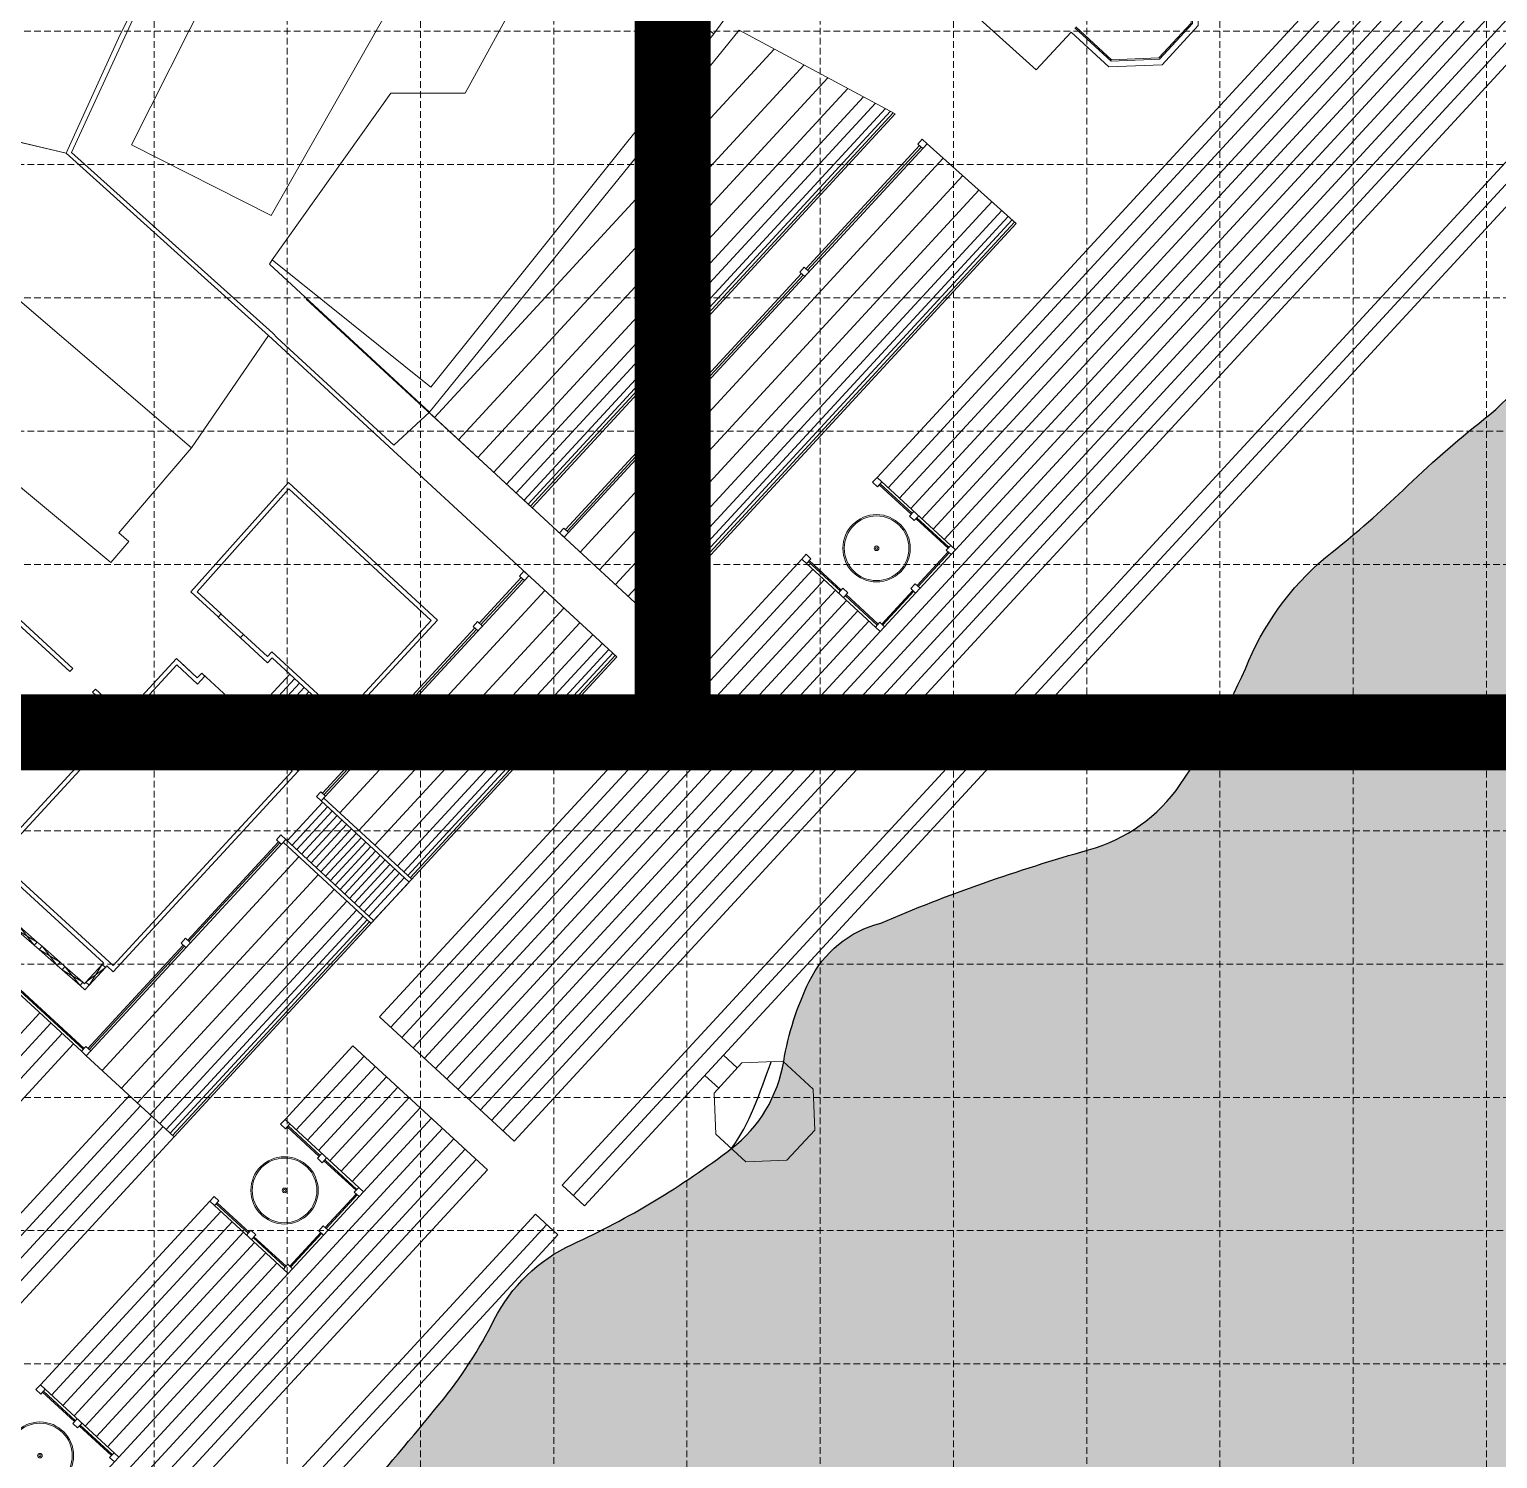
# Model space of a CAD drawing. Header units: millimetres. Extents: x 4203764 to 12476749, y 34048 to 3000914.
# Drawn here: x 12002883 to 12057984, y 2182917 to 2236544 of the extents above; entities that cross this region are included whole.
import ezdxf

# ---------------------------------------------------------------- set-up
doc = ezdxf.new("R2010")
doc.units = ezdxf.units.MM
doc.header["$MEASUREMENT"] = 0
doc.linetypes.add('DASHED', pattern=[0.75, 0.5, -0.25])
for name, color, linetype, lineweight in [('2', 240, 'Continuous', 25), ('4', 1, 'Continuous', 35), ('building property', 253, 'Continuous', 15), ('open space', 94, 'Continuous', 5), ('outer profile and ghats', 1, 'Continuous', 9), ('streets', 254, 'Continuous', 9), ('wall', 22, 'Continuous', 9)]:
    doc.layers.add(name, color=color, linetype=linetype, lineweight=lineweight)
doc.layers.add('water', color=5, linetype='Continuous')

# ---------------------------------------------------------------- blocks, each defined once
blk = doc.blocks.new('GRID')
at = {"layer": 'building property', "color": 253, "linetype": 'DASHED', "lineweight": 15, "ltscale": 500}
for p, q in [((12831403, 2126471), (12831403, 2336721)), ((12841403, 2126471), (12841403, 2336721)), ((12851403, 2126471), (12851403, 2336721)), ((12861403, 2126471), (12861403, 2336721)), ((12871403, 2126471), (12871403, 2336721)), ((12826403, 2121471), (12826403, 2331721)), ((12836403, 2121471), (12836403, 2331721)), ((12846403, 2121471), (12846403, 2331721)), ((12856403, 2121471), (12856403, 2331721)), ((12866403, 2121471), (12866403, 2331721)), ((12876403, 2121471), (12876403, 2331721)), ((13056903, 2236471), (12611403, 2236471)), ((13061903, 2231471), (12616403, 2231471)), ((13056903, 2226471), (12611403, 2226471)), ((13061903, 2221471), (12616403, 2221471)), ((13056903, 2216471), (12611403, 2216471)), ((13061903, 2211471), (12616403, 2211471)), ((13056903, 2206471), (12611403, 2206471)), ((13061903, 2201471), (12616403, 2201471)), ((13056903, 2196471), (12611403, 2196471)), ((13061903, 2191471), (12616403, 2191471)), ((13056903, 2186471), (12611403, 2186471))]:
    blk.add_line(p, q, dxfattribs=at)

msp = doc.modelspace()

# ---------------------------------------------------------------- hatches: boundary and pattern name
at = {"layer": 'building property', "lineweight": 35}
h = msp.add_hatch(color=254, dxfattribs=at)
h.dxf.hatch_style = 1
edge = h.paths.add_edge_path()
edge.add_arc((12422933.58498, 1804056.12126), 263896.55539, 140.0344583194, 166.4284169588)
edge.add_line((12166405.68001, 1865982.09254), (11809487.3317, 1865841.04787))
edge.add_arc((11795819.33628, 1886942.04403), 25140.92556, 302.932813921, 330.721959267)
edge.add_arc((11790950.95391, 1889671.59987), 30722.28937, 330.721959267, 347.691422622)
edge.add_arc((11840072.54802, 1878953.65679), 19554.99489, 143.08485549, 167.691422622, ccw=False)
edge.add_arc((11807220.50579, 1903633.24919), 21534.40715, 323.08485549, 338.771758814)
edge.add_arc((11955946.7924, 1845861.77199), 138018.25471, 152.3377396526, 158.771758814, ccw=False)
edge.add_arc((11791692.03616, 1931959.48148), 47433.73511, 332.337739653, 349.644038435)
edge.add_arc((11871872.39149, 1917307.32735), 34074.39333, 151.804865063, 169.644038435, ccw=False)
edge.add_arc((11962613.6436, 1868662.2146), 137032.25767, 145.8909863463, 151.8048650631, ccw=False)
edge.add_arc((11787542.99968, 1987234.12269), 74412.83626, 325.8909863463, 334.4095907286)
edge.add_arc((12096866.37172, 1839094.85316), 268553.91382, 152.1606562035, 154.4095907286, ccw=False)
edge.add_arc((11884893.48195, 1951041.5666), 28836.22018, 138.536633749, 152.160656203, ccw=False)
edge.add_arc((12145192.348, 1721045.11657), 376188.87482, 136.9969988859, 138.5366337492, ccw=False)
edge.add_arc((11830511.45426, 2014520.61475), 54103.97071, 316.996998886, 325.934038813)
edge.add_arc((12063451.02841, 1857010.40857), 227090.46426, 144.4115146112, 145.934038813, ccw=False)
edge.add_arc((11882971.44551, 1986166.24576), 5157.79401, 109.370345257, 144.411514611, ccw=False)
edge.add_arc((11872806.33967, 2015079.38397), 25490.19023, 289.370345258, 298.562881028)
edge.add_arc((11879590.48764, 2002617.1732), 11301.06196, 298.562881028, 329.882360352)
edge.add_arc((11815875.61762, 2039577.60358), 84960.12844, 329.8823603517, 334.7322078033)
edge.add_arc((11896640.94108, 2001455.54062), 4350.1686, 111.798392518, 154.732207803, ccw=False)
edge.add_arc((11887307.09226, 2024793.72639), 20785.29736, 291.798392517, 301.054303133)
edge.add_arc((11856516.08611, 2075928.72551), 80475.11387, 301.0543031333, 304.2727914648)
edge.add_arc((11900115.71454, 2011948.81654), 3051.88511, 304.272791465, 344.506463286)
edge.add_arc((11799904.2964, 2039727.72895), 107042.25149, 344.5064632856, 347.0246817926)
edge.add_arc((11914355.65123, 2013356.47758), 10407.97422, 136.572606451, 167.024681793, ccw=False)
edge.add_arc((11898455.85704, 2028406.57183), 11485.1478, 316.572606451, 345.740002448)
edge.add_arc((11851131.69288, 2040434.16903), 60313.82389, 345.7400024481, 354.5454942005)
edge.add_arc((11928707.56329, 2029145.01425), 18394.30865, 143.192449, 162.419221095, ccw=False)
edge.add_arc((11904217.35609, 2047471.06434), 12193.50526, 323.192449, 340.654715426)
edge.add_arc((11913568.70574, 2044187.96858), 2282.57908, 340.654715425, 435.667212506)
edge.add_arc((11918809.42755, 2046321.44877), 4676.31282, 123.908620662, 179.043637717, ccw=False)
edge.add_arc((11948963.81076, 2001461.5739), 58729.02043, 120.4236297496, 123.9086206621, ccw=False)
edge.add_arc((11916860.85688, 2056128.06657), 4666.76072, 300.42362975, 343.174736263)
edge.add_arc((12265773.02432, 1950617.37847), 359849.63931, 162.2838870341, 163.1747362629, ccw=False)
edge.add_arc((11934658.08587, 2056392.2457), 12250.12118, 139.855291782, 162.283887034, ccw=False)
edge.add_arc((11930589.41079, 2059823.81787), 6927.5462, 110.169564977, 139.855291782, ccw=False)
edge.add_arc((11925358.20077, 2074065.16989), 8244.19285, 290.169564977, 337.898758001)
edge.add_arc((11987011.44104, 2053190.64676), 56863.60963, 149.199047573, 161.787058054, ccw=False)
edge.add_arc((11075552.25721, 2596549.90314), 1004266.5074, 329.19904757266, 329.61497402102)
edge.add_arc((11980804.63447, 2065759.45851), 45123.96456, 141.790083481, 149.614974021, ccw=False)
edge.add_arc((11973785.75951, 2071284.73579), 36191.2553, 132.028681913, 141.790083481, ccw=False)
edge.add_arc((11938932.66945, 2109954.06772), 15866.93443, 312.028681913, 321.477011749)
edge.add_arc((12047130.20068, 2023818.96458), 122429.70961, 139.0851188938, 141.4770117494, ccw=False)
edge.add_arc((11931780.31903, 2123790.61727), 30213.42498, 319.085118894, 328.813375568)
edge.add_arc((11993537.04921, 2086409.11404), 41975.70514, 141.349766146, 148.813375568, ccw=False)
edge.add_arc((12005850.60992, 2080987.9041), 55086.72854, 137.407761634, 144.947545947, ccw=False)
edge.add_arc((11990556.79698, 2095047.46285), 34312.41974, 127.51434222, 137.407761634, ccw=False)
edge.add_arc((11957008.81119, 2138745.39622), 20778.20317, 307.51434222, 316.695567163)
edge.add_arc((11955918.27659, 2139773.22335), 22276.76725, 316.695567163, 326.268119667)
edge.add_arc((11965289.37029, 2133515.94454), 11008.62919, 326.268119667, 347.790222432)
edge.add_arc((11985827.96119, 2129071.6751), 10005.30064, 137.169886407, 167.790222432, ccw=False)
edge.add_arc((11987437.46688, 2127579.68442), 12199.96343, 116.852213686, 137.169886407, ccw=False)
edge.add_arc((11970422.17406, 2161188.10091), 25470.26153, 296.852213686, 308.896639212)
edge.add_arc((11976014.23722, 2154256.9492), 16564.53111, 308.896639212, 333.194272458)
edge.add_arc((11860930.93487, 2212404.1487), 145503.52168, 333.1942724584, 335.605593174)
edge.add_arc((11906483.0125, 2191746.1714), 95486.08669, 335.605593174, 339.9027603815)
edge.add_arc((12024664.71914, 2148504.26439), 30358.17542, 142.171141754, 159.902760382, ccw=False)
edge.add_arc((12026846.78869, 2146809.91674), 33120.82659, 125.296783989, 142.171141754, ccw=False)
edge.add_arc((11992941.37741, 2194701.94609), 25558.15934, 305.296783989, 317.920029965)
edge.add_arc((11860544.70547, 2314247.47305), 203939.8057, 317.9200299652, 320.6654060374)
edge.add_arc((12005072.05939, 2195807.41048), 17081.02358, 320.665406037, 333.296260938)
edge.add_arc((12025817.7741, 2185371.70662), 6141.56443, 114.657943249, 153.296260938, ccw=False)
edge.add_arc((12010209.31829, 2219372.64234), 31270.83355, 294.657943249, 307.460065737)
edge.add_arc((12026070.76591, 2198671.74297), 5191.86204, 307.460065737, 350.572480741)
edge.add_arc((12041977.16001, 2196030.60663), 10932.31157, 154.008990733, 170.572480741, ccw=False)
edge.add_arc((12035864.30031, 2199010.8602), 4131.6524, 104.44563073, 154.008990733, ccw=False)
edge.add_arc((12059610.48435, 2145011.53073), 63070.87253, 105.6165097511, 113.1314364048, ccw=False)
edge.add_arc((12040956.91098, 2211746.87486), 6222.4313, 285.616509751, 325.323685638)
edge.add_arc((12024043.2371, 2223448.11648), 26789.1865, 325.323685638, 336.723293621)
edge.add_arc((12058249.21068, 2208733.17976), 10447.59627, 128.323631121, 156.723293621, ccw=False)
edge.add_arc((12029392.06585, 2245241.69464), 36088.48077, 308.323631121, 313.946560167)
edge.add_arc((12083829.87625, 2188764.36944), 42353.62184, 128.486417849, 133.946560167, ccw=False)
edge.add_arc((12051132.59717, 2229890.49023), 10186.55203, 308.486417849, 334.232279081)
edge.add_arc((12102406.63357, 2205139.28006), 46748.93087, 146.973870858, 154.232279081, ccw=False)
edge.add_arc((12067661.65762, 2227725.46538), 5308.01968, 122.318435148, 146.973870858, ccw=False)
edge.add_arc((12091969.20285, 2189302.10819), 50774.61327, 117.129092282, 122.318435148, ccw=False)
edge.add_arc((12065354.21922, 2241247.29044), 7591.98088, 297.129092282, 335.593229583)
edge.add_arc((12283885.72211, 2142085.86596), 232385.11356, 154.5330055613, 155.5932295827, ccw=False)
edge.add_arc((12092048.28291, 2233452.01748), 19901.2866, 138.902522326, 154.533005561, ccw=False)
edge.add_arc((12083002.97433, 2241342.04187), 7898.36645, 117.1931828, 138.902522326, ccw=False)
edge.add_arc((12172609.68851, 2161469.99995), 127437.90807, 133.937445304, 137.0092429147, ccw=False)
edge.add_arc((12088584.73883, 2248670.70685), 6342.26219, 96.603262962, 133.937445304, ccw=False)
edge.add_arc((12086923.02238, 2263025.34251), 8108.23491, 276.603262962, 304.416870032)
edge.add_arc((12101573.55915, 2241642.28192), 17812.28799, 104.263259522, 124.416870032, ccw=False)
edge.add_arc((12093606.17799, 2268768.40567), 10492.14992, 289.943675335, 316.903281314)
edge.add_arc((12099774.36332, 2262996.98248), 2044.91157, 316.903281314, 394.563289367)
edge.add_arc((12108218.93736, 2262008.3021), 7093.86174, 116.748716103, 162.367614153, ccw=False)
edge.add_arc((12122374.01509, 2264454.79555), 17778.2768, 139.986905671, 167.366854597, ccw=False)
edge.add_arc((12104061.54487, 2279827.91574), 6131.54106, 319.986905671, 371.949700078)
edge.add_arc((12116330.47808, 2282424.50258), 6409.15212, 147.615739133, 191.949700078, ccw=False)
edge.add_arc((12103664.68187, 2290457.58157), 8589.27286, 327.615739133, 378.469295637)
edge.add_arc((12115880.52553, 2294537.66772), 4289.93284, 155.232099667, 198.469295637, ccw=False)
edge.add_arc((12121723.31077, 2291841.89317), 10724.63095, 131.361132325, 155.232099667, ccw=False)
edge.add_arc((12108153.53343, 2318305.31023), 19521.81951, 289.395397518, 302.872499288)
edge.add_arc((12133671.22285, 2297874.54878), 15457.67071, 131.816341562, 164.869386462, ccw=False)
edge.add_arc((12097802.53601, 2337968.47188), 38339.03332, 311.816341562, 318.184738103)
edge.add_arc((12134442.04632, 2308405.32127), 9003.48475, 96.870483696, 153.613769522, ccw=False)
edge.add_arc((12130772.19598, 2338862.87953), 21674.36812, 276.870483696, 287.728873927)
edge.add_arc((12135367.95772, 2324487.47067), 6582.2044, 287.728873927, 330.062718908)
edge.add_arc((12161033.2484, 2309707.04393), 23034.82045, 142.127965627, 150.062718908, ccw=False)
edge.add_arc((12134575.28819, 2337148.44982), 15664.24402, 301.887328287, 340.590968542)
edge.add_arc((12157396.83975, 2332029.36114), 8047.96466, 115.449626821, 180.614358041, ccw=False)
edge.add_arc((12145948.42862, 2356085.86119), 18593.75661, 295.449626821, 348.915670538)
edge.add_arc((12189745.46756, 2347732.38651), 25993.19856, 127.163760678, 169.406111844, ccw=False)
edge.add_arc((12158024.63805, 2389577.96852), 26516.45539, 307.163760678, 350.852280355)
edge.add_arc((12198736.93035, 2383022.13341), 14720.29663, 100.366814325, 170.852280355, ccw=False)
edge.add_arc((12188836.61367, 2437141.24056), 40296.91912, 280.366814325, 301.274677397)
edge.add_arc((12220773.67523, 2384561.66699), 21222.08167, 90.27518616, 121.274677397, ccw=False)
edge.add_arc((12220587.84901, 2423251.75267), 17468.45027, 270.27518616, 358.821778681)
edge.add_arc((12261882.91553, 2424966.98004), 23920.42798, 138.903468032, 184.975037426, ccw=False)
edge.add_arc((12244276.45652, 2481842.09135), 41153.64894, 269.415176958, 302.457215795)
edge.add_arc((12251494.42786, 2470493.45398), 27704.08834, 302.457215795, 336.713991655)
edge.add_arc((12280323.45495, 2458086.05834), 3681.51774, 106.538255431, 156.713991655, ccw=False)
edge.add_arc((12277078.09344, 2469015.41288), 7719.49808, 286.538255431, 332.261294948)
edge.add_arc((12265522.42494, 2532539.87056), 69590.71886, 285.3212740008, 320.0355113691)
edge.add_arc((13061631.32729, 1865365.57947), 969115.64922, 139.11600640113, 140.03551136914, ccw=False)
edge.add_line((12328944.66821, 2499680.48641), (12329073.93275, 2172572.15004))
edge.add_arc((12871405.34426, 1859096.21132), 626410.8269, 149.97142388808, 158.65638947594)
edge.add_arc((11908116.16923, 2235511.87646), 407811.00022, 320.0344583194, 338.6563894759, ccw=False)

# ---------------------------------------------------------------- linework, layer by layer
at = {"layer": '2'}
msp.add_lwpolyline([(12011910.90318, 2177573.70623, 0.0119795359), (12018283.50769, 2184980.63809, 0.0551683686), (12020331.25626, 2188131.58625, -0.170207133), (12023255.51287, 2190953.2504, 0.0559179699), (12029228.49963, 2194550.55999, 0.1903641628), (12031192.50459, 2197821.31703, -0.0723979532), (12032150.51156, 2200821.47467, -0.2196966649), (12034833.61337, 2203011.88957, -0.0328018102), (12042631.97296, 2205754.14438, 0.1750098657), (12046074.10972, 2208206.68724, 0.0497812343), (12048651.97441, 2212861.77806, -0.1245550889), (12051770.62852, 2216929.53511, 0.0245395804), (12054437.00739, 2219258.44334, -0.0238288739), (12057471.98492, 2221916.90853, 0.1128124653), (12060306.23745, 2225462.1535, -0.0316813737)], format="xyb", dxfattribs=at)
at = {"layer": '4', "lineweight": 30, "const_width": 2852.91097}
for points in [[(11908223.9766, 2210167.61517), (12027023.9766, 2210167.61517), (12027023.9766, 2378367.61517), (11908223.9766, 2378367.61517), (11908223.9766, 2210167.61517)], [(12027023.9766, 2210167.61517), (12145823.9766, 2210167.61517), (12145823.9766, 2378367.61517), (12027023.9766, 2378367.61517), (12027023.9766, 2210167.61517)]]:
    msp.add_lwpolyline(points, dxfattribs=at)
at = {"layer": 'building property'}
for p, q in [((12019390.52292, 2196385.59313), (12106375.82885, 2290703.1288)), ((12019811.11624, 2195997.69667), (12107184.31863, 2290735.82566)), ((12020231.70956, 2195609.80021), (12107992.80842, 2290768.52251)), ((12020652.30288, 2195221.90374), (12108801.2982, 2290801.21937)), ((12021072.8962, 2194834.00728), (12109609.78799, 2290833.91622)), ((12022875.439, 2193171.59386), (12106227.80695, 2283549.96125)), ((12023296.03232, 2192783.69739), (12106682.42001, 2283198.95215)), ((12023716.62564, 2192395.80093), (12107137.03308, 2282847.94304)), ((12034695.22163, 2219731.90881), (12059072.46095, 2246163.97241)), ((12035115.81495, 2219344.01234), (12059493.05427, 2245776.07594)), ((12035536.40827, 2218956.11588), (12059913.64759, 2245388.17948)), ((12035957.00159, 2218568.21941), (12060334.24091, 2245000.28302)), ((12036377.59491, 2218180.32295), (12060754.83423, 2244612.38655)), ((12036798.18823, 2217792.42648), (12061175.42755, 2244224.49009)), ((12037218.78155, 2217404.53002), (12061596.02087, 2243836.59362)), ((12037639.37487, 2217016.63356), (12062016.61419, 2243448.69716)), ((12032766.88693, 2242163.92499), (12040666.50456, 2235019.67262)), ((12017883.66044, 2222162.42551), (12029518.87743, 2236512.85283)), ((12029518.87743, 2236512.85283), (12035379.98158, 2233374.65675)), ((12018085.27212, 2221976.48709), (12030839.47004, 2235805.77129)), ((12018986.54352, 2221145.28038), (12031955.98927, 2235207.95624)), ((12019707.56064, 2220480.31501), (12032849.20466, 2234729.7042)), ((12020308.40824, 2219926.1772), (12033593.55081, 2234331.16083)), ((12020789.08632, 2219482.86696), (12034189.02773, 2234012.32614)), ((12021149.59488, 2219150.38427), (12034635.63542, 2233773.20012)), ((12021450.01868, 2218873.31537), (12035007.8085, 2233573.92844)), ((12021600.23058, 2218734.78092), (12035193.89504, 2233474.2926)), ((12021690.35772, 2218651.66025), (12035305.54696, 2233414.51109)), ((12021750.44248, 2218596.24647), (12035379.98158, 2233374.65675)), ((12022955.66896, 2217484.7141), (12036574.63604, 2232251.66122)), ((12022955.66896, 2217484.7141), (12036574.63604, 2232251.66122)), ((12036288.22518, 2232182.2345), (12032025.75874, 2227560.47309)), ((12036288.22518, 2232182.2345), (12032025.75874, 2227560.47309)), ((12036394.38176, 2232417.90256), (12036228.14042, 2232237.64828)), ((12036394.38176, 2232417.90256), (12036228.14042, 2232237.64828)), ((12036408.3947, 2232071.40694), (12036228.14042, 2232237.64828)), ((12036408.3947, 2232071.40694), (12036228.14042, 2232237.64828)), ((12036574.63604, 2232251.66122), (12036394.38176, 2232417.90256)), ((12036574.63604, 2232251.66122), (12036394.38176, 2232417.90256)), ((12036577.701, 2232254.98453), (12039920.32005, 2229255.46908)), ((12023552.98528, 2216933.83305), (12037182.52438, 2231712.24334)), ((12036348.30994, 2232126.82072), (12032085.8435, 2227505.05931)), ((12036348.30994, 2232126.82072), (12032085.8435, 2227505.05931)), ((12024274.0024, 2216268.86768), (12037912.60322, 2231057.10353)), ((12024874.85, 2215714.72988), (12038521.00226, 2230511.1537)), ((12025355.52808, 2215271.41963), (12039007.7215, 2230074.39383)), ((12025716.03664, 2214938.93695), (12039372.76092, 2229746.82393)), ((12025956.37568, 2214717.28183), (12039616.12054, 2229528.444)), ((12026106.58758, 2214578.74737), (12039768.22029, 2229391.95654)), ((12026196.71472, 2214495.6267), (12039859.48015, 2229310.06406)), ((12026256.79948, 2214440.21292), (12039920.32005, 2229255.46908)), ((12031859.5174, 2227380.21881), (12027163.99992, 2222288.9033)), ((12031859.5174, 2227380.21881), (12027163.99992, 2222288.9033)), ((12031919.60216, 2227324.80503), (12027224.08468, 2222233.48952)), ((12031919.60216, 2227324.80503), (12027224.08468, 2222233.48952)), ((12031965.67398, 2227615.88687), (12031799.43264, 2227435.63259)), ((12031965.67398, 2227615.88687), (12031799.43264, 2227435.63259)), ((12031979.68692, 2227269.39125), (12031799.43264, 2227435.63259)), ((12031979.68692, 2227269.39125), (12031799.43264, 2227435.63259)), ((12032145.92826, 2227449.64553), (12031965.67398, 2227615.88687)), ((12032145.92826, 2227449.64553), (12031965.67398, 2227615.88687)), ((12013265.64207, 2226421.43989), (12026256.79948, 2214440.21292)), ((12011857.26617, 2225051.7525), (12024926.86874, 2212998.17868)), ((12027103.91516, 2222344.31708), (12026937.67382, 2222164.0628)), ((12027103.91516, 2222344.31708), (12026937.67382, 2222164.0628)), ((12027284.16944, 2222178.07574), (12027103.91516, 2222344.31708)), ((12027284.16944, 2222178.07574), (12027103.91516, 2222344.31708)), ((12026997.75858, 2222108.64902), (12023001.74078, 2217775.79594)), ((12026997.75858, 2222108.64902), (12023001.74078, 2217775.79594)), ((12027057.84334, 2222053.23524), (12023061.82554, 2217720.38216)), ((12027057.84334, 2222053.23524), (12023061.82554, 2217720.38216)), ((12027117.9281, 2221997.82146), (12026937.67382, 2222164.0628)), ((12027117.9281, 2221997.82146), (12026937.67382, 2222164.0628)), ((12008948.15298, 2215433.94583), (12012606.80115, 2219536.49827)), ((12012606.80115, 2219536.49827), (12018199.06596, 2214378.97521)), ((12034528.98029, 2219551.65453), (12034695.22163, 2219731.90881)), ((12034528.98029, 2219551.65453), (12034695.22163, 2219731.90881)), ((12034528.98029, 2219551.65453), (12034709.23457, 2219385.41318)), ((12034528.98029, 2219551.65453), (12034709.23457, 2219385.41318)), ((12034695.22163, 2219731.90881), (12037639.37487, 2217016.63356)), ((12034695.22163, 2219731.90881), (12037639.37487, 2217016.63356)), ((12034709.23457, 2219385.41318), (12034875.47591, 2219565.66746)), ((12034709.23457, 2219385.41318), (12034875.47591, 2219565.66746)), ((12034808.97937, 2219493.56575), (12036010.67457, 2218385.29014)), ((12034808.97937, 2219493.56575), (12036010.67457, 2218385.29014)), ((12009177.15824, 2215445.12477), (12012618.16849, 2219303.63325)), ((12012618.16849, 2219303.63325), (12017968.06888, 2214369.63325)), ((12034775.73111, 2219457.5149), (12035977.4263, 2218349.23928)), ((12034775.73111, 2219457.5149), (12035977.4263, 2218349.23928)), ((12035910.92977, 2218277.13757), (12036077.17111, 2218457.39185)), ((12035910.92977, 2218277.13757), (12036077.17111, 2218457.39185)), ((12022941.65602, 2217831.20972), (12022775.41468, 2217650.95544)), ((12022941.65602, 2217831.20972), (12022775.41468, 2217650.95544)), ((12023121.9103, 2217664.96838), (12022941.65602, 2217831.20972)), ((12023121.9103, 2217664.96838), (12022941.65602, 2217831.20972)), ((12035910.92977, 2218277.13757), (12036091.18405, 2218110.89623)), ((12035910.92977, 2218277.13757), (12036091.18405, 2218110.89623)), ((12036091.18405, 2218110.89623), (12036257.42539, 2218291.15051)), ((12036091.18405, 2218110.89623), (12036257.42539, 2218291.15051)), ((12036157.68058, 2218182.99794), (12037359.37578, 2217074.72233)), ((12036157.68058, 2218182.99794), (12037359.37578, 2217074.72233)), ((12036190.92885, 2218219.0488), (12037392.62405, 2217110.77319)), ((12036190.92885, 2218219.0488), (12037392.62405, 2217110.77319)), ((12022955.66896, 2217484.7141), (12022775.41468, 2217650.95544)), ((12022955.66896, 2217484.7141), (12022775.41468, 2217650.95544)), ((12031869.11882, 2216667.58605), (12032035.36016, 2216847.84033)), ((12031869.11882, 2216667.58605), (12032035.36016, 2216847.84033)), ((12032035.36016, 2216847.84033), (12032215.61444, 2216681.59899)), ((12032035.36016, 2216847.84033), (12032215.61444, 2216681.59899)), ((12034813.27206, 2213952.3108), (12037639.37487, 2217016.63356)), ((12034813.27206, 2213952.3108), (12037639.37487, 2217016.63356)), ((12036201.29157, 2215674.34412), (12037364.98096, 2216936.12408)), ((12036201.29157, 2215674.34412), (12037364.98096, 2216936.12408)), ((12036237.34242, 2215641.09585), (12037401.03182, 2216902.87581)), ((12036237.34242, 2215641.09585), (12037401.03182, 2216902.87581)), ((12037292.87925, 2217002.62062), (12037459.12059, 2217182.8749)), ((12037292.87925, 2217002.62062), (12037459.12059, 2217182.8749)), ((12037292.87925, 2217002.62062), (12037473.13353, 2216836.37928)), ((12037292.87925, 2217002.62062), (12037473.13353, 2216836.37928)), ((12016025.77636, 2199488.76485), (12031869.11882, 2216667.58605)), ((12016446.36968, 2199100.86838), (12032289.71214, 2216279.68958)), ((12021445.48395, 2216208.9212), (12021279.24261, 2216028.66692)), ((12021625.73823, 2216042.67986), (12021445.48395, 2216208.9212)), ((12031869.11882, 2216667.58605), (12034813.27206, 2213952.3108)), ((12031869.11882, 2216667.58605), (12034813.27206, 2213952.3108)), ((12032049.3731, 2216501.34471), (12032215.61444, 2216681.59899)), ((12032049.3731, 2216501.34471), (12032215.61444, 2216681.59899)), ((12032115.86964, 2216573.44642), (12033317.56484, 2215465.1708)), ((12032115.86964, 2216573.44642), (12033317.56484, 2215465.1708)), ((12032149.1179, 2216609.49727), (12033350.8131, 2215501.22166)), ((12032149.1179, 2216609.49727), (12033350.8131, 2215501.22166)), ((12021625.73823, 2216042.67986), (12013833.0275, 2207593.10019)), ((12016866.963, 2198712.97192), (12032710.30546, 2215891.79312)), ((12021339.32737, 2215973.25314), (12019766.41706, 2214267.75791)), ((12021399.41213, 2215917.83936), (12019826.50182, 2214212.34413)), ((12021459.49689, 2215862.42558), (12021279.24261, 2216028.66692)), ((12035962.94851, 2215560.58638), (12036129.18985, 2215740.84066)), ((12035962.94851, 2215560.58638), (12036129.18985, 2215740.84066)), ((12036129.18985, 2215740.84066), (12036309.44413, 2215574.59932)), ((12036129.18985, 2215740.84066), (12036309.44413, 2215574.59932)), ((12001744.88415, 2215105.17365), (12004518.23487, 2212566.4265)), ((12008948.15298, 2215433.94583), (12009965.64045, 2214495.55767)), ((12009177.15824, 2215445.12477), (12010075.4721, 2214616.64568)), ((12014530.08862, 2207150.37171), (12022223.05455, 2215491.79881)), ((12017287.55632, 2198325.07546), (12033130.89878, 2215503.89665)), ((12017708.14964, 2197937.17899), (12033551.4921, 2215116.00019)), ((12033417.30964, 2215573.32337), (12033251.0683, 2215393.06909)), ((12033417.30964, 2215573.32337), (12033251.0683, 2215393.06909)), ((12033417.30964, 2215573.32337), (12033597.56392, 2215407.08203)), ((12033417.30964, 2215573.32337), (12033597.56392, 2215407.08203)), ((12033597.56392, 2215407.08203), (12033431.32258, 2215226.82775)), ((12033597.56392, 2215407.08203), (12033431.32258, 2215226.82775)), ((12033497.81912, 2215298.92946), (12034699.51432, 2214190.65385)), ((12033497.81912, 2215298.92946), (12034699.51432, 2214190.65385)), ((12033531.06738, 2215334.98032), (12034732.76258, 2214226.70471)), ((12033531.06738, 2215334.98032), (12034732.76258, 2214226.70471)), ((12034871.36083, 2214232.30988), (12036035.05023, 2215494.08984)), ((12034871.36083, 2214232.30988), (12036035.05023, 2215494.08984)), ((12034907.41169, 2214199.06161), (12036071.10108, 2215460.84157)), ((12034907.41169, 2214199.06161), (12036071.10108, 2215460.84157)), ((12035962.94851, 2215560.58638), (12036143.20279, 2215394.34504)), ((12035962.94851, 2215560.58638), (12036143.20279, 2215394.34504)), ((12001634.50384, 2214984.59318), (12004407.85456, 2212445.84603)), ((12010075.4721, 2214616.64568), (12009962.45474, 2214492.04547)), ((12010068.89352, 2214609.81233), (12010916.48047, 2213841.01717)), ((12015251.10574, 2206485.40634), (12022944.07167, 2214826.83344)), ((12018128.74296, 2197549.28253), (12033972.08542, 2214728.10373)), ((12009962.45474, 2214492.04547), (12010806.85597, 2213719.7381)), ((12019600.17572, 2214087.50363), (12013879.09932, 2207884.18203)), ((12019660.26048, 2214032.08985), (12013939.18408, 2207828.76825)), ((12014629.78505, 2210749.95632), (12017968.06888, 2214369.63325)), ((12014639.127, 2210518.95924), (12018199.06596, 2214378.97521)), ((12015851.95334, 2205931.26854), (12023544.91927, 2214272.69564)), ((12018549.33628, 2197161.38606), (12034392.67874, 2214340.20726)), ((12019706.3323, 2214323.17169), (12019540.09096, 2214142.91741)), ((12019720.34524, 2213976.67607), (12019540.09096, 2214142.91741)), ((12019886.58658, 2214156.93035), (12019706.3323, 2214323.17169)), ((12034633.01778, 2214118.55214), (12034799.25912, 2214298.80642)), ((12034633.01778, 2214118.55214), (12034799.25912, 2214298.80642)), ((12034799.25912, 2214298.80642), (12034979.5134, 2214132.56508)), ((12034799.25912, 2214298.80642), (12034979.5134, 2214132.56508)), ((12010806.85597, 2213719.7381), (12011824.34344, 2212781.34994)), ((12010916.68763, 2213840.82611), (12010810.04168, 2213723.25031)), ((12010916.68763, 2213840.82611), (12011815.00148, 2213012.34703)), ((12016332.63142, 2205487.95829), (12024025.59735, 2213829.38539)), ((12016693.13998, 2205155.47561), (12024386.10591, 2213496.90271)), ((12018969.9296, 2196773.4896), (12034813.27206, 2213952.3108)), ((12001556.67517, 2205506.21577), (12008405.45905, 2212932.3024)), ((12008320.14226, 2194991.62573), (12024926.86874, 2212998.17868)), ((12009186.56093, 2212211.92326), (12008405.45905, 2212932.3024)), ((12011815.00148, 2213012.34703), (12011981.24283, 2213192.60131)), ((12011824.34344, 2212781.34994), (12011990.58478, 2212961.60422)), ((12011981.24283, 2213192.60131), (12014629.78505, 2210749.95632)), ((12011990.58478, 2212961.60422), (12014639.127, 2210518.95924)), ((12016933.47902, 2204933.82049), (12024626.44495, 2213275.24759)), ((12017083.69092, 2204795.28603), (12024776.65685, 2213136.71313)), ((12017173.81806, 2204712.16536), (12024866.78399, 2213053.59246)), ((12001677.25647, 2205395.8347), (12008414.80101, 2212701.30532)), ((12004407.85456, 2212445.84603), (12004518.23487, 2212566.4265)), ((12009195.90289, 2211980.92618), (12008414.80101, 2212701.30532)), ((12009186.56093, 2212211.92326), (12009352.80227, 2212392.17754)), ((12009472.97179, 2212281.34998), (12009352.80227, 2212392.17754)), ((12010993.91651, 2210545.0712), (12012656.32992, 2212347.614)), ((12005251.91782, 2211673.18385), (12005362.29813, 2211793.76432)), ((12005362.29813, 2211793.76432), (12006443.0295, 2210804.45429)), ((12009195.90289, 2211980.92618), (12009472.97179, 2212281.34998)), ((12011174.17079, 2210378.82986), (12012836.5842, 2212181.37266)), ((12011354.42507, 2210212.58852), (12013016.83848, 2212015.13132)), ((12011534.67935, 2210046.34718), (12013197.09276, 2211848.88998)), ((12005251.91782, 2211673.18385), (12006332.64919, 2210683.87383)), ((12010097.17429, 2211149.71947), (12010374.24319, 2211450.14327)), ((12010328.17137, 2211159.06143), (12010494.41271, 2211339.31571)), ((12010374.24319, 2211450.14327), (12010494.41271, 2211339.31571)), ((12011714.93363, 2209880.10584), (12013377.34704, 2211682.64864)), ((12011895.18791, 2209713.86449), (12013557.60132, 2211516.40729)), ((12012075.44219, 2209547.62315), (12013737.8556, 2211350.16595)), ((12010097.17429, 2211149.71947), (12012745.7165, 2208707.07448)), ((12010328.17137, 2211159.06143), (12012976.71359, 2208716.41644)), ((12012255.69647, 2209381.38181), (12013918.10988, 2211183.92461)), ((12012435.95075, 2209215.14047), (12014098.36416, 2211017.68327)), ((12012616.20503, 2209048.89913), (12014278.61844, 2210851.44193)), ((12012796.45931, 2208882.65778), (12014458.87272, 2210685.20058)), ((12012856.54407, 2208827.244), (12014518.95748, 2210629.7868)), ((12012976.71359, 2208716.41644), (12014639.127, 2210518.95924)), ((12006023.01248, 2201417.69532), (12012745.7165, 2208707.07448)), ((12006032.76545, 2201187.1439), (12012976.71359, 2208716.41644)), ((12013819.01456, 2207939.59581), (12013652.77322, 2207759.34153)), ((12013999.26884, 2207773.35447), (12013819.01456, 2207939.59581)), ((12012559.65024, 2206098.90893), (12013889.58097, 2207540.94317)), ((12012739.90452, 2205932.66759), (12014069.83525, 2207374.70183)), ((12013652.77322, 2207759.34153), (12017134.15801, 2204548.59902)), ((12013932.7723, 2207701.25276), (12017233.90282, 2204656.75158)), ((11999348.14306, 2207306.30002), (12005671.09473, 2201518.22013)), ((12012920.1588, 2205766.42625), (12014250.08953, 2207208.46048)), ((12013100.41308, 2205600.1849), (12014430.34381, 2207042.21914)), ((12013280.66736, 2205433.94356), (12014610.59809, 2206875.9778)), ((12012156.60114, 2206137.05301), (12012322.84248, 2206317.30729)), ((12012503.09676, 2206151.06595), (12012322.84248, 2206317.30729)), ((12013460.92164, 2205267.70222), (12014790.85237, 2206709.73646)), ((12013641.17592, 2205101.46088), (12014971.10665, 2206543.49512)), ((12013821.4302, 2204935.21954), (12015151.36093, 2206377.25378)), ((12005019.01175, 2198036.12691), (12012503.09676, 2206151.06595)), ((12008825.1515, 2202368.05414), (12012234.71133, 2206065.0151)), ((12008867.21084, 2202329.26449), (12012276.77066, 2206026.22545)), ((12012336.85542, 2205970.81167), (12012156.60114, 2206137.05301)), ((12012403.35196, 2206042.91338), (12015704.48247, 2202998.41221)), ((12012503.09676, 2206151.06595), (12015804.22728, 2203106.56478)), ((12014001.68448, 2204768.97819), (12015331.61521, 2206211.01243)), ((12014181.93876, 2204602.73685), (12015511.86949, 2206044.77109)), ((12014362.19304, 2204436.49551), (12015692.12377, 2205878.52975)), ((12014542.44732, 2204270.25417), (12015872.37805, 2205712.28841)), ((12001677.25647, 2205395.8347), (12006023.01248, 2201417.69532)), ((12005616.32807, 2197485.24586), (12013000.66827, 2205492.03234)), ((12014722.7016, 2204104.01283), (12016052.63233, 2205546.04707)), ((12014902.95588, 2203937.77149), (12016232.88661, 2205379.80572)), ((12015083.21016, 2203771.53014), (12016413.14089, 2205213.56438)), ((12006337.34519, 2196820.28049), (12013721.68539, 2204827.06697)), ((12015263.46444, 2203605.2888), (12016593.39517, 2205047.32304)), ((12015443.71872, 2203439.04746), (12016773.64945, 2204881.0817)), ((12015623.973, 2203272.80612), (12016953.90373, 2204714.84036)), ((12006938.19279, 2196266.14269), (12014322.53299, 2204272.92916)), ((12015804.22728, 2203106.56478), (12017134.15801, 2204548.59902)), ((12007418.87086, 2195822.83244), (12014803.21107, 2203829.61892)), ((12007779.37942, 2195490.34976), (12015163.71963, 2203497.13623)), ((12008019.71846, 2195268.69464), (12015404.05867, 2203275.48111)), ((12008169.93036, 2195130.16018), (12015554.27057, 2203136.94666)), ((12008260.0575, 2195047.03951), (12015644.39771, 2203053.82599)), ((12003066.5206, 2202178.14359), (12002391.75309, 2202772.34349)), ((12002391.75309, 2202772.34349), (12003174.55695, 2202300.82859)), ((12002499.78944, 2202895.02849), (12003174.55695, 2202300.82859)), ((12003066.5206, 2202178.14359), (12002499.78944, 2202895.02849)), ((12008580.79997, 2202259.83777), (12008747.04132, 2202440.09205)), ((12008927.2956, 2202273.85071), (12008747.04132, 2202440.09205)), ((12003174.55695, 2202300.82859), (12003066.5206, 2202178.14359)), ((12003250.54811, 2202016.08906), (12003066.5206, 2202178.14359)), ((12003358.58445, 2202138.77407), (12003174.55695, 2202300.82859)), ((12003358.58445, 2202138.77407), (12003250.54811, 2202016.08906)), ((12003925.31561, 2201421.88916), (12003250.54811, 2202016.08906)), ((12003250.54811, 2202016.08906), (12004033.35196, 2201544.57416)), ((12003358.58445, 2202138.77407), (12004033.35196, 2201544.57416)), ((12003925.31561, 2201421.88916), (12003358.58445, 2202138.77407)), ((12005082.55183, 2198311.09847), (12008658.353, 2202188.31371)), ((12005124.61116, 2198272.30882), (12008700.41233, 2202149.52406)), ((12008761.05425, 2202093.59643), (12008580.79997, 2202259.83777)), ((12004033.35196, 2201544.57416), (12003925.31561, 2201421.88916)), ((12004109.34312, 2201259.83464), (12003925.31561, 2201421.88916)), ((12004217.37946, 2201382.51964), (12004033.35196, 2201544.57416)), ((12004217.37946, 2201382.51964), (12004109.34312, 2201259.83464)), ((12004217.37946, 2201382.51964), (12004892.14697, 2200788.31973)), ((12004784.11062, 2200665.63473), (12004217.37946, 2201382.51964)), ((12005008.67963, 2200794.59179), (12005615.77134, 2201457.78435)), ((12005008.67963, 2200794.59179), (12005736.3518, 2201347.40404)), ((12005129.26009, 2200684.21148), (12005615.77134, 2201457.78435)), ((12005129.26009, 2200684.21148), (12005736.3518, 2201347.40404)), ((12005615.77134, 2201457.78435), (12005671.09473, 2201518.22013)), ((12005615.77134, 2201457.78435), (12005736.3518, 2201347.40404)), ((12005736.3518, 2201347.40404), (12005791.67519, 2201407.83982)), ((12005791.67519, 2201407.83982), (12006032.76545, 2201187.1439)), ((12001817.70656, 2200988.56315), (12004838.75747, 2198202.36825)), ((12001884.2031, 2201060.66487), (12004905.254, 2198274.46996)), ((12001917.45137, 2201096.71572), (12004938.50227, 2198310.52082)), ((12004784.11062, 2200665.63473), (12004109.34312, 2201259.83464)), ((12004109.34312, 2201259.83464), (12004892.14697, 2200788.31973)), ((12004892.14697, 2200788.31973), (12004784.11062, 2200665.63473)), ((12004953.48947, 2200734.30156), (12004892.14697, 2200788.31973)), ((12004953.48947, 2200734.30156), (12005008.67963, 2200794.59179)), ((12005008.67963, 2200794.59179), (12005129.26009, 2200684.21148)), ((12004965.79645, 2200505.64229), (12004784.11062, 2200665.63473)), ((12004965.79645, 2200505.64229), (12005129.26009, 2200684.21148)), ((11994488.37772, 2190121.25683), (12003273.02243, 2199646.3833)), ((11994861.45009, 2189681.83375), (12003693.61575, 2199258.48684)), ((12016025.77636, 2199488.76485), (12021072.8962, 2194834.00728)), ((11995234.52247, 2189242.41067), (12004114.20907, 2198870.59038)), ((11995607.59484, 2188802.98759), (12004534.80239, 2198482.69391)), ((12004838.75747, 2198202.36825), (12005004.99881, 2198382.62253)), ((12005019.01175, 2198036.12691), (12004838.75747, 2198202.36825)), ((12005003.88448, 2198383.65023), (12005185.25309, 2198216.38119)), ((12005019.01175, 2198036.12691), (12008320.14226, 2194991.62573)), ((12012477.50292, 2195641.39772), (12015028.32831, 2198407.23917)), ((12012898.09624, 2195253.50126), (12015448.92163, 2198019.3427)), ((12015028.32831, 2198407.23917), (12020075.44815, 2193752.4816)), ((12029448.57569, 2197577.4202), (12028933.51698, 2198052.43834)), ((12013318.68956, 2194865.60479), (12015869.51495, 2197631.44624)), ((12013739.28288, 2194477.70833), (12016290.10827, 2197243.54978)), ((12028751.82081, 2196821.93394), (12028236.76209, 2197296.95207)), ((11997472.95671, 2186605.87218), (12006637.76899, 2196543.21159)), ((12014159.8762, 2194089.81186), (12016710.70159, 2196855.65331)), ((12014580.46952, 2193701.9154), (12017131.29491, 2196467.75685)), ((11997846.02908, 2186166.4491), (12007058.36231, 2196155.31513)), ((12015001.06284, 2193314.01894), (12017551.88823, 2196079.86038)), ((11998219.10146, 2185727.02602), (12007478.95562, 2195767.41866)), ((11998592.17383, 2185287.60294), (12007899.54894, 2195379.5222)), ((12018393.07487, 2195304.06745), (12002485.05575, 2178055.11783)), ((12012311.26158, 2195461.14344), (12012477.50292, 2195641.39772)), ((12012311.26158, 2195461.14344), (12012491.51586, 2195294.9021)), ((12012477.50292, 2195641.39772), (12015421.65616, 2192926.12247)), ((12012491.51586, 2195294.9021), (12012657.7572, 2195475.15638)), ((12012558.0124, 2195367.00381), (12013759.7076, 2194258.7282)), ((12012591.26066, 2195403.05467), (12013792.95586, 2194294.77906)), ((12015421.65616, 2192926.12247), (12017972.48155, 2195691.96392)), ((11998965.2462, 2184848.17985), (12008320.14226, 2194991.62573)), ((12018813.66819, 2194916.17099), (12002914.26637, 2177676.56504)), ((12019234.26151, 2194528.27453), (12003343.47699, 2177298.01225)), ((12019654.85483, 2194140.37806), (12003772.68761, 2176919.45947)), ((12013693.21106, 2194186.62649), (12013859.4524, 2194366.88077)), ((12013693.21106, 2194186.62649), (12013873.46534, 2194020.38515)), ((12013873.46534, 2194020.38515), (12014039.70668, 2194200.63943)), ((12013973.21014, 2194128.53771), (12015174.90534, 2193020.2621)), ((12020075.44815, 2193752.4816), (12004201.89824, 2176540.90668)), ((12013939.96188, 2194092.48686), (12015141.65708, 2192984.21125)), ((12015075.16054, 2192912.10953), (12015241.40188, 2193092.36381)), ((12022875.439, 2193171.59386), (12023716.62564, 2192395.80093)), ((12009651.40011, 2192577.07496), (12003297.52619, 2185687.6156)), ((12009651.40011, 2192577.07496), (12009817.64145, 2192757.32924)), ((12009651.40011, 2192577.07496), (12012595.55335, 2189861.79971)), ((12009817.64145, 2192757.32924), (12009997.89573, 2192591.0879)), ((12009831.65439, 2192410.83362), (12009997.89573, 2192591.0879)), ((12009898.15093, 2192482.93533), (12011099.84613, 2191374.65972)), ((12009931.3992, 2192518.98619), (12011133.0944, 2191410.71058)), ((12012595.55335, 2189861.79971), (12015421.65616, 2192926.12247)), ((12013983.57286, 2191583.83304), (12015147.26225, 2192845.613)), ((12014019.62371, 2191550.58477), (12015183.31311, 2192812.36473)), ((12015075.16054, 2192912.10953), (12015255.41482, 2192745.86819)), ((12010071.99343, 2192189.1785), (12003718.11951, 2185299.71913)), ((12021877.99095, 2192090.06818), (12006698.62569, 2175631.19264)), ((12021877.99095, 2192090.06818), (12022719.17759, 2191314.27525)), ((12010492.58675, 2191801.28203), (12004138.71283, 2184911.82267)), ((12010913.18007, 2191413.38557), (12004559.30615, 2184523.92621)), ((12022298.58427, 2191702.17172), (12007119.21901, 2175243.29617)), ((12011199.59093, 2191482.81229), (12011033.34959, 2191302.55801)), ((12011199.59093, 2191482.81229), (12011379.84521, 2191316.57095)), ((12012653.64212, 2190141.7988), (12013817.33152, 2191403.57876)), ((12013745.2298, 2191470.07529), (12013911.47115, 2191650.32957)), ((12013745.2298, 2191470.07529), (12013925.48408, 2191303.83395)), ((12013911.47115, 2191650.32957), (12014091.72543, 2191484.08823)), ((12011333.77339, 2191025.48911), (12004979.89947, 2184136.02974)), ((12022719.17759, 2191314.27525), (12007539.81233, 2174855.39971)), ((12011379.84521, 2191316.57095), (12011213.60387, 2191136.31667)), ((12011280.10041, 2191208.41838), (12012481.79561, 2190100.14277)), ((12011313.34868, 2191244.46923), (12012515.04387, 2190136.19362)), ((12012689.69298, 2190108.55053), (12013853.38237, 2191370.33049)), ((12011754.36671, 2190637.59264), (12005400.49279, 2183748.13328)), ((12012174.96003, 2190249.69618), (12005821.08611, 2183360.23681)), ((12012595.55335, 2189861.79971), (12006241.67943, 2182972.34035)), ((12012415.29907, 2190028.04105), (12012581.54041, 2190208.29533)), ((12012581.54041, 2190208.29533), (12012761.79469, 2190042.05399)), ((12003131.28484, 2185507.36132), (12003297.52619, 2185687.6156)), ((12003131.28484, 2185507.36132), (12003311.53912, 2185341.11998)), ((12003297.52619, 2185687.6156), (12006241.67943, 2182972.34035)), ((12003311.53912, 2185341.11998), (12003477.78047, 2185521.37426)), ((12003378.03566, 2185413.22169), (12004579.73086, 2184304.94608)), ((12003411.28393, 2185449.27255), (12004612.97913, 2184340.99693)), ((12004513.23432, 2184232.84436), (12004679.47567, 2184413.09864)), ((12004513.23432, 2184232.84436), (12004693.4886, 2184066.60302)), ((12004693.4886, 2184066.60302), (12004859.72995, 2184246.8573)), ((12004759.98514, 2184138.70474), (12005961.68034, 2183030.42912)), ((12004793.23341, 2184174.75559), (12005994.92861, 2183066.47998)), ((12005895.1838, 2182958.32741), (12006061.42515, 2183138.58169)), ((12003415.57661, 2179908.01759), (12006241.67943, 2182972.34035)), ((12005895.1838, 2182958.32741), (12006075.43808, 2182792.08607))]:
    msp.add_line(p, q, dxfattribs=at)
for points in [[(12058369.53225, 2254216.30825), (12059723.92268, 2252966.12101), (12059796.7934, 2251144.70406), (12058560.38451, 2249805.24041), (12056738.96757, 2249732.36969), (12056471.11, 2249979.61901), (12053628.71862, 2246869.15951), (12053784.06819, 2245128.93941), (12050864.79013, 2241900.65312), (12049060.10199, 2241915.44166), (12046189.32843, 2238831.1579), (12046457.40025, 2238584.1409), (12046531.85004, 2236762.78782), (12045296.60287, 2235422.25275), (12043475.24979, 2235347.80296), (12042119.776, 2236596.81554)], [(12058369.53225, 2254216.30825), (12059723.92268, 2252966.12101), (12059796.7934, 2251144.70406), (12058560.38451, 2249805.24041), (12056738.96757, 2249732.36969), (12056471.11, 2249979.61901), (12053628.71862, 2246869.15951), (12053784.06819, 2245128.93941), (12050864.79013, 2241900.65312), (12049060.10199, 2241915.44166), (12046189.32843, 2238831.1579), (12046457.40025, 2238584.1409), (12046531.85004, 2236762.78782), (12045296.60287, 2235422.25275), (12043475.24979, 2235347.80296), (12042119.776, 2236596.81554)], [(12058336.26836, 2254180.27181), (12059675.73201, 2252943.86292), (12059746.97861, 2251163.04118), (12058538.12643, 2249853.43109), (12056757.30468, 2249782.18449), (12056468.15628, 2250049.08659), (12053577.95117, 2246886.30401), (12053733.31431, 2245145.93184), (12050843.17964, 2241949.87379), (12049038.91392, 2241964.65887), (12046119.8492, 2238828.49236), (12046409.22889, 2238561.84104), (12046482.01937, 2236781.08173), (12045274.30302, 2235470.42411), (12043493.54371, 2235397.63364), (12042153.00864, 2236632.8808)], [(12058336.26836, 2254180.27181), (12059675.73201, 2252943.86292), (12059746.97861, 2251163.04118), (12058538.12643, 2249853.43109), (12056757.30468, 2249782.18449), (12056468.15628, 2250049.08659), (12053577.95117, 2246886.30401), (12053733.31431, 2245145.93184), (12050843.17964, 2241949.87379), (12049038.91392, 2241964.65887), (12046119.8492, 2238828.49236), (12046409.22889, 2238561.84104), (12046482.01937, 2236781.08173), (12045274.30302, 2235470.42411), (12043493.54371, 2235397.63364), (12042153.00864, 2236632.8808)], [(11998269.69266, 2243042.01896), (12005859.62343, 2241388.0661), (12008087.67485, 2239996.48584), (12006225.73938, 2236216.09251), (12004270.10848, 2231893.68566), (12002239.15851, 2232379.48392), (12001314.83001, 2232600.58103), (11996589.67482, 2234400.39365), (11998269.69266, 2243042.01896)], [(12049151.91696, 2241702.16709), (12046490.40509, 2238842.70859), (12046666.14281, 2238680.77361), (12046747.78296, 2236683.51418), (12045393.23558, 2235213.51019), (12043395.97616, 2235131.87004), (12041975.76791, 2236440.53272), (12040666.50456, 2235019.67262)], [(12049151.91696, 2241702.16709), (12046490.40509, 2238842.70859), (12046666.14281, 2238680.77361), (12046747.78296, 2236683.51418), (12045393.23558, 2235213.51019), (12043395.97616, 2235131.87004), (12041975.76791, 2236440.53272), (12040666.50456, 2235019.67262)], [(11999630.3045, 2228825.26272), (11998811.99885, 2229490.01275), (12001314.83001, 2232600.58103), (12004270.10848, 2231893.68566), (12011857.26617, 2225051.7525), (12008963.97127, 2220839.36052)], [(11995443.65394, 2225280.74705), (11997486.41643, 2227668.26243), (11998152.65213, 2227098.22995), (11999630.3045, 2228825.26272), (12008963.97127, 2220839.36052), (12006237.72082, 2217653.00629), (12006616.65331, 2217328.79096), (12005938.37222, 2216539.74807), (11995443.65394, 2225280.74705)]]:
    msp.add_lwpolyline(points, dxfattribs=at)
for points in [[(12026393.03199, 2238056.14198), (12026255.31979, 2244624.03695), (12032805.66782, 2242186.33558), (12028570.59293, 2236373.24094)], [(12017947.27867, 2223119.6774), (12028570.59293, 2236373.24094), (12022869.57068, 2240779.20546), (12019240.1145, 2234147.03391), (12016450.25767, 2234145.93143), (12011995.09658, 2227890.61321)], [(12032295.50766, 2196783.56033), (12031162.56918, 2197828.42435), (12029622.63026, 2197766.14631), (12028577.76624, 2196633.20783), (12028640.04428, 2195093.26892), (12029772.98275, 2194048.40489), (12031312.92167, 2194110.68293), (12032357.7857, 2195243.62141)]]:
    msp.add_lwpolyline(points, close=True, dxfattribs=at)
for centre, radius in [((12034676.75852, 2217072.82133), 1262.86255), ((12034676.75852, 2217072.82133), 1262.86255), ((12034676.75852, 2217072.82133), 1213.82062), ((12034676.75852, 2217072.82133), 1213.82062), ((12034676.75852, 2217072.82133), 86.71095), ((12034676.75852, 2217072.82133), 86.71095), ((12034676.75852, 2217072.82133), 37.66901), ((12034676.75852, 2217072.82133), 37.66901), ((12012459.03981, 2192982.31024), 1262.86255), ((12012459.03981, 2192982.31024), 1213.82062), ((12012459.03981, 2192982.31024), 86.71095), ((12012459.03981, 2192982.31024), 37.66901), ((12003279.06308, 2183028.52812), 1262.86255), ((12003279.06308, 2183028.52812), 1213.82062), ((12003279.06308, 2183028.52812), 86.71095), ((12003279.06308, 2183028.52812), 37.66901)]:
    msp.add_circle(centre, radius, dxfattribs=at)
at = {"layer": 'open space'}
msp.add_lwpolyline([(12006714.87656, 2232205.62871), (12012547.20929, 2243779.6735), (12018589.77489, 2241228.92622), (12011956.42534, 2229564.33458), (12006714.87656, 2232205.62871)], dxfattribs=at)
at = {"layer": 'outer profile and ghats'}
for p, q in [((12032766.88693, 2242163.92499), (12040666.50456, 2235019.67262)), ((12017883.66044, 2222162.42551), (12029518.87743, 2236512.85283)), ((12029518.87743, 2236512.85283), (12035379.98158, 2233374.65675)), ((12018085.27212, 2221976.48709), (12030839.47004, 2235805.77129)), ((12018986.54352, 2221145.28038), (12031955.98927, 2235207.95624)), ((12019707.56064, 2220480.31501), (12032849.20466, 2234729.7042)), ((12020308.40824, 2219926.1772), (12033593.55081, 2234331.16083)), ((12020789.08632, 2219482.86696), (12034189.02773, 2234012.32614)), ((12021149.59488, 2219150.38427), (12034635.63542, 2233773.20012)), ((12021450.01868, 2218873.31537), (12035007.8085, 2233573.92844)), ((12021600.23058, 2218734.78092), (12035193.89504, 2233474.2926)), ((12021690.35772, 2218651.66025), (12035305.54696, 2233414.51109)), ((12021750.44248, 2218596.24647), (12035379.98158, 2233374.65675)), ((12023552.98528, 2216933.83305), (12037182.52438, 2231712.24334)), ((12024274.0024, 2216268.86768), (12037912.60322, 2231057.10353)), ((12011857.26617, 2225051.7525), (12024926.86874, 2212998.17868)), ((12016025.77636, 2199488.76485), (12031869.11882, 2216667.58605)), ((12016446.36968, 2199100.86838), (12032289.71214, 2216279.68958)), ((12016866.963, 2198712.97192), (12032710.30546, 2215891.79312)), ((12014530.08862, 2207150.37171), (12022223.05455, 2215491.79881)), ((12017287.55632, 2198325.07546), (12033130.89878, 2215503.89665)), ((12017708.14964, 2197937.17899), (12033551.4921, 2215116.00019)), ((12015251.10574, 2206485.40634), (12022944.07167, 2214826.83344)), ((12018128.74296, 2197549.28253), (12033972.08542, 2214728.10373)), ((12015851.95334, 2205931.26854), (12023544.91927, 2214272.69564)), ((12018549.33628, 2197161.38606), (12034392.67874, 2214340.20726)), ((12016332.63142, 2205487.95829), (12024025.59735, 2213829.38539)), ((12016693.13998, 2205155.47561), (12024386.10591, 2213496.90271)), ((12018969.9296, 2196773.4896), (12034813.27206, 2213952.3108)), ((12008320.14226, 2194991.62573), (12024926.86874, 2212998.17868)), ((12016933.47902, 2204933.82049), (12024626.44495, 2213275.24759)), ((12017083.69092, 2204795.28603), (12024776.65685, 2213136.71313)), ((12017173.81806, 2204712.16536), (12024866.78399, 2213053.59246)), ((12010993.91651, 2210545.0712), (12012656.32992, 2212347.614)), ((12011174.17079, 2210378.82986), (12012836.5842, 2212181.37266)), ((12011354.42507, 2210212.58852), (12013016.83848, 2212015.13132)), ((12011534.67935, 2210046.34718), (12013197.09276, 2211848.88998)), ((12011714.93363, 2209880.10584), (12013377.34704, 2211682.64864)), ((12011895.18791, 2209713.86449), (12013557.60132, 2211516.40729)), ((12012075.44219, 2209547.62315), (12013737.8556, 2211350.16595)), ((12012255.69647, 2209381.38181), (12013918.10988, 2211183.92461)), ((12012435.95075, 2209215.14047), (12014098.36416, 2211017.68327)), ((12012616.20503, 2209048.89913), (12014278.61844, 2210851.44193)), ((12012796.45931, 2208882.65778), (12014458.87272, 2210685.20058)), ((12012559.65024, 2206098.90893), (12013889.58097, 2207540.94317)), ((12012739.90452, 2205932.66759), (12014069.83525, 2207374.70183)), ((12012920.1588, 2205766.42625), (12014250.08953, 2207208.46048)), ((12013100.41308, 2205600.1849), (12014430.34381, 2207042.21914)), ((12013280.66736, 2205433.94356), (12014610.59809, 2206875.9778)), ((12013460.92164, 2205267.70222), (12014790.85237, 2206709.73646)), ((12013641.17592, 2205101.46088), (12014971.10665, 2206543.49512)), ((12013821.4302, 2204935.21954), (12015151.36093, 2206377.25378)), ((12014001.68448, 2204768.97819), (12015331.61521, 2206211.01243)), ((12014181.93876, 2204602.73685), (12015511.86949, 2206044.77109)), ((12014362.19304, 2204436.49551), (12015692.12377, 2205878.52975)), ((12014542.44732, 2204270.25417), (12015872.37805, 2205712.28841)), ((12005616.32807, 2197485.24586), (12013000.66827, 2205492.03234)), ((12014722.7016, 2204104.01283), (12016052.63233, 2205546.04707)), ((12014902.95588, 2203937.77149), (12016232.88661, 2205379.80572)), ((12015083.21016, 2203771.53014), (12016413.14089, 2205213.56438)), ((12006337.34519, 2196820.28049), (12013721.68539, 2204827.06697)), ((12015263.46444, 2203605.2888), (12016593.39517, 2205047.32304)), ((12015443.71872, 2203439.04746), (12016773.64945, 2204881.0817)), ((12015623.973, 2203272.80612), (12016953.90373, 2204714.84036)), ((12006938.19279, 2196266.14269), (12014322.53299, 2204272.92916)), ((12015804.22728, 2203106.56478), (12017134.15801, 2204548.59902)), ((12007418.87086, 2195822.83244), (12014803.21107, 2203829.61892)), ((12007779.37942, 2195490.34976), (12015163.71963, 2203497.13623)), ((12008019.71846, 2195268.69464), (12015404.05867, 2203275.48111)), ((12008169.93036, 2195130.16018), (12015554.27057, 2203136.94666)), ((12008260.0575, 2195047.03951), (12015644.39771, 2203053.82599)), ((12016025.77636, 2199488.76485), (12021072.8962, 2194834.00728)), ((12005019.01175, 2198036.12691), (12008320.14226, 2194991.62573)), ((12012477.50292, 2195641.39772), (12015028.32831, 2198407.23917)), ((12012898.09624, 2195253.50126), (12015448.92163, 2198019.3427)), ((12015028.32831, 2198407.23917), (12020075.44815, 2193752.4816)), ((12029448.57569, 2197577.4202), (12028933.51698, 2198052.43834)), ((12013318.68956, 2194865.60479), (12015869.51495, 2197631.44624)), ((12013739.28288, 2194477.70833), (12016290.10827, 2197243.54978)), ((12028751.82081, 2196821.93394), (12028236.76209, 2197296.95207)), ((11997472.95671, 2186605.87218), (12006637.76899, 2196543.21159)), ((12014159.8762, 2194089.81186), (12016710.70159, 2196855.65331)), ((12014580.46952, 2193701.9154), (12017131.29491, 2196467.75685)), ((11997846.02908, 2186166.4491), (12007058.36231, 2196155.31513)), ((12015001.06284, 2193314.01894), (12017551.88823, 2196079.86038)), ((11998219.10146, 2185727.02602), (12007478.95562, 2195767.41866)), ((11998592.17383, 2185287.60294), (12007899.54894, 2195379.5222)), ((12015421.65616, 2192926.12247), (12017972.48155, 2195691.96392)), ((11998965.2462, 2184848.17985), (12008320.14226, 2194991.62573)), ((12022875.439, 2193171.59386), (12023716.62564, 2192395.80093)), ((12021877.99095, 2192090.06818), (12006698.62569, 2175631.19264)), ((12021877.99095, 2192090.06818), (12022719.17759, 2191314.27525)), ((12022298.58427, 2191702.17172), (12007119.21901, 2175243.29617)), ((12022719.17759, 2191314.27525), (12007539.81233, 2174855.39971))]:
    msp.add_line(p, q, dxfattribs=at)
msp.add_lwpolyline([(12017883.66044, 2222162.42551), (12021750.44248, 2218596.24647)], dxfattribs=at)
msp.add_lwpolyline([(12032295.50766, 2196783.56033), (12031162.56918, 2197828.42435), (12029622.63026, 2197766.14631), (12028577.76624, 2196633.20783), (12028640.04428, 2195093.26892), (12029772.98275, 2194048.40489), (12031312.92167, 2194110.68293), (12032357.7857, 2195243.62141)], close=True, dxfattribs=at)
at = {"layer": 'streets'}
for points in [[(12011897.72859, 2227738.75497), (12017901.23978, 2222178.64968), (12016566.54387, 2220946.84274), (12012178.40914, 2224969.17922), (12012018.80359, 2225146.5543), (12004470.26463, 2231926.20379), (12008236.21631, 2240130.3548), (12005959.93408, 2241476.7629), (11998173.6404, 2243266.30769), (11996444.67079, 2234616.64146), (11993483.92059, 2235238.35547), (11980779.19958, 2236104.67122), (11979557.09999, 2227726.90144)], [(12011897.72859, 2227738.75497), (12011995.09658, 2227890.61321)]]:
    msp.add_lwpolyline(points, dxfattribs=at)
at = {"layer": 'wall'}
for p, q in [((12011824.34344, 2212781.34994), (12011990.58478, 2212961.60422)), ((12009186.56093, 2212211.92326), (12008525.62857, 2212821.47484)), ((12009186.56093, 2212211.92326), (12009352.80227, 2212392.17754)), ((12010494.41271, 2211339.31571), (12009352.80227, 2212392.17754)), ((12005736.3518, 2201347.40404), (12005791.67519, 2201407.83982)), ((12005791.67519, 2201407.83982), (12006032.76545, 2201187.1439)), ((12004965.79645, 2200505.64229), (12005129.26009, 2200684.21148))]:
    msp.add_line(p, q, dxfattribs=at)
at = {"layer": 'water'}
msp.add_open_spline([(12029228.49963, 2194550.55999), (12029908.91425, 2195464.74209), (12030304.64914, 2196641.80012), (12030717.85472, 2197810.43926)], degree=3, dxfattribs=at)

# ---------------------------------------------------------------- block references
at = {"layer": '4', "lineweight": 35}
msp.add_blockref('GRID', (-818840.49034, 0), dxfattribs=at)

doc.saveas('drawing.dxf')
